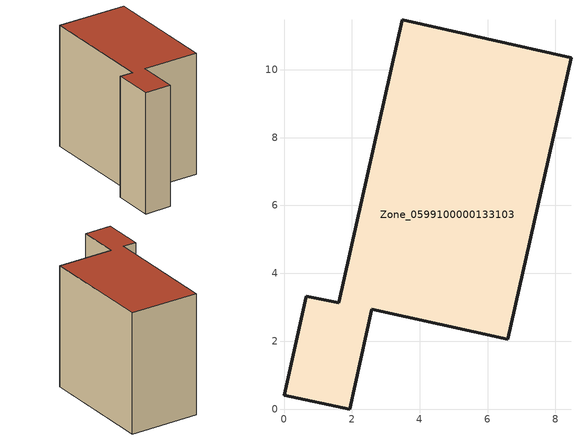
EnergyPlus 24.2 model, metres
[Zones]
Zone_0599100000133103
 floor ground (C_G): 1.94,0 0,0.41 0.65,3.33 1.62,3.13 3.48,11.47 8.46,10.36 6.6,2.05 2.59,2.94 z0
 wall outside (C_F): 0,0.41 1.94,0 2.59,2.94 6.6,2.05 8.46,10.36 3.48,11.47 1.62,3.13 0.65,3.33 0,0.41 z0:8.93
 roof outside (C_R): 1.94,0 2.59,2.94 6.6,2.05 8.46,10.36 3.48,11.47 1.62,3.13 0.65,3.33 0,0.41 z8.93
[BUILDING]
Pand.0599100000133103: North Axis=0; Terrain=City; Loads Convergence Tolerance Value=0.04; Temperature Convergence Tolerance Value=0.4; Solar Distribution=FullExterior; Maximum Number of Warmup Days=25; Minimum Number of Warmup Days=1
[Site:Location]
Rotterdam.The.Hague.AP_ZH_NLD Design_Conditions: Latitude=51.96; Longitude=4.45; Time Zone=1; Elevation=-4.5
[SITE:GROUNDTEMPERATURE:BUILDINGSURFACE]
18, 18, 18, 18, 18, 18, 18, 18, 18, 18, 18, 18
[MATERIAL] Thermal Absorptance=0.9; Solar Absorptance=0.7; Visible Absorptance=0.7
Name | Roughness | Thickness | Conductivity | Density | Specific Heat
G.TI.1975-1991 | MediumSmooth | 0.15 | 0.288461 | 540 | 1210
F.TI.1975-1991 | Rough | 0.3 | 0.230769 | 1920 | 840
R.TI.1975-1991 | MediumRough | 0.2 | 0.153846 | 1500 | 1000
[CONSTRUCTION]
C_G: G.TI.1975-1991
C_F: F.TI.1975-1991
C_R: R.TI.1975-1991
[ZONE]
Zone_0599100000133103: Type=1; Multiplier=1; Ceiling Height=Autocalculate; Volume=Autocalculate; Floor Area=autocalculate; Part of Total Floor Area=Yes
[ZONEINFILTRATION:DESIGNFLOWRATE]
Infil_Zone_0599100000133103: Zone or ZoneList or Space or SpaceList=Zone_0599100000133103; Schedule=AlwaysOn; Design Flow Rate Calculation Method=Flow/Area; Flow Rate per Floor Area=0.003; Constant Term Coefficient=1; Temperature Term Coefficient=0; Velocity Term Coefficient=0; Velocity Squared Term Coefficient=0
[HVACTEMPLATE:ZONE:IDEALLOADSAIRSYSTEM]
Zone_0599100000133103: Maximum Heating Supply Air Temperature=50; Minimum Cooling Supply Air Temperature=13; Maximum Heating Supply Air Humidity Ratio=0.0156; Minimum Cooling Supply Air Humidity Ratio=0.0077; Heating Limit=NoLimit; Cooling Limit=NoLimit; Dehumidification Control Type=ConstantSensibleHeatRatio; Cooling Sensible Heat Ratio=0.7; Dehumidification Setpoint=60; Humidification Control Type=None; Humidification Setpoint=30; Outdoor Air Method=None; Outdoor Air Flow Rate per Person=0.00944; Outdoor Air Flow Rate per Zone Floor Area=0; Outdoor Air Flow Rate per Zone=0; Demand Controlled Ventilation Type=None; Outdoor Air Economizer Type=NoEconomizer; Heat Recovery Type=None; Sensible Heat Recovery Effectiveness=0.7; Latent Heat Recovery Effectiveness=0.65
[ZONECONTROL:THERMOSTAT]
ThermostatControl_Zone_0599100000133103: Zone or ZoneList=Zone_0599100000133103; Control Type Schedule=DualSetpointControlType; Control 1=Thermostat_Zone_0599100000133103; Temperature Difference Between Cutout And Setpoint=0
[THERMOSTATSETPOINT:DUALSETPOINT]
Thermostat_Zone_0599100000133103: Heating Setpoint Temperature Schedule=HeatingSetpoint_Zone_0599100000133103; Cooling Setpoint Temperature Schedule=CoolingSetpoint_Zone_0599100000133103
[SCHEDULE:COMPACT]
HeatingSetpoint_Zone_0599100000133103: Through: 12/31, For: AllDays, Until: 24:00, 21
CoolingSetpoint_Zone_0599100000133103: Through: 12/31, For: AllDays, Until: 24:00, 24
DualSetpointControlType: Through: 12/31, For: AllDays, Until: 24:00, 4
AlwaysOn: Through: 12/31, For: AllDays, Until: 24:00, 1
